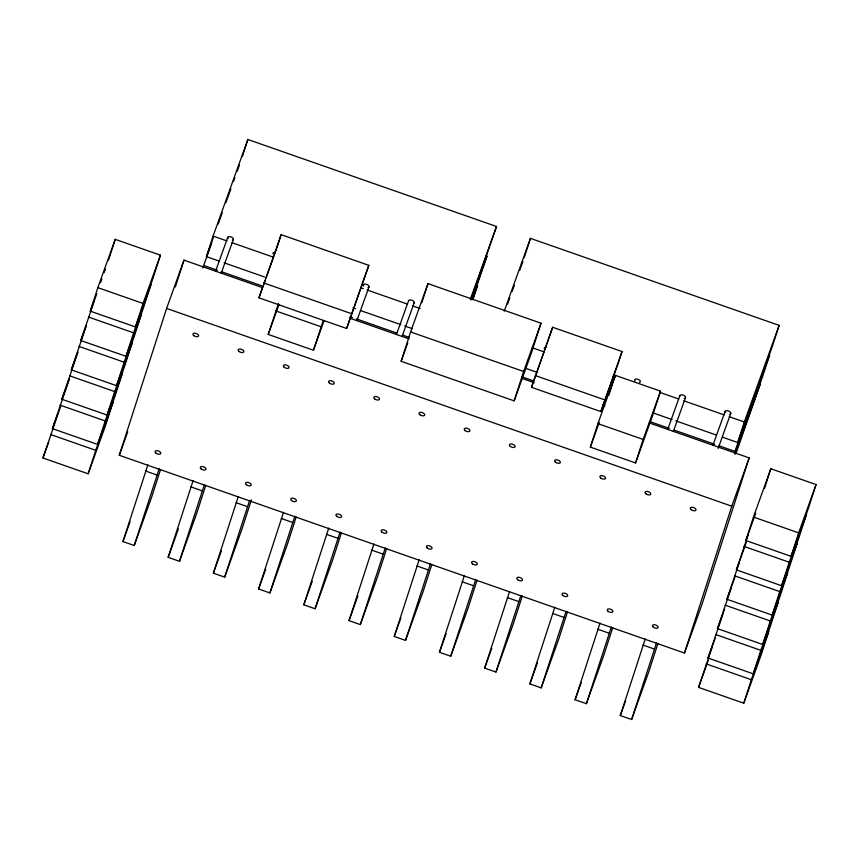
<?xml version="1.0" encoding="UTF-8"?>
<svg xmlns="http://www.w3.org/2000/svg" width="859" height="859" viewBox="0 0 859 859"><rect width="100%" height="100%" fill="white"/><g stroke="black" fill="none" stroke-linecap="round" stroke-linejoin="round"><path stroke-width="1.29" d="M88.166 473.803L95.736 450.309L113.12 402.012L105.55 425.506L88.166 473.803L42.95 457.987L60.774 406.006M97.625 444.436L105.195 420.942L122.59 372.645L115.02 396.139L97.625 444.436L52.41 428.62L69.343 379.109M107.085 415.069L114.666 391.575L132.05 343.278L124.48 366.772L107.085 415.069L61.88 399.242L77.922 352.222M116.556 385.691L124.125 362.197L141.51 313.9L133.94 337.404L116.556 385.691L71.34 369.875L86.491 325.325M126.015 356.324L133.585 332.83L150.969 284.533L143.399 308.027L126.015 356.324L80.8 340.508L96.842 293.477M90.259 311.141L97.829 287.647L115.224 239.35L160.44 255.166L152.87 278.66L135.475 326.957L90.259 311.141L94.275 299.995M108.449 260.363L115.224 239.35M135.475 326.957L143.045 303.463L160.44 255.166M649.286 422.95L749.177 457.901L701.857 604.747L684.473 653.044L119.294 455.281L166.603 308.435L183.987 260.137L262.382 287.572M175.354 286.96L183.987 260.137M202.831 267.868L211.743 242.872M219.077 261.061L206.45 256.637L213.075 236.085L247.854 139.491L496.534 226.497L470.936 299.748M242.399 156.424L247.854 139.491M160.558 469.497L151.635 497.189L134.251 545.486L122.944 541.535L147.888 464.848M134.251 545.486L159.183 468.81M205.773 485.314L196.851 513.006L179.467 561.303L168.16 557.351L193.103 480.675M258.956 297.826L281.129 234.668L368.812 265.345L346.628 328.503L258.956 297.826L265.195 280.496M276.738 248.294L281.129 234.668M179.467 561.303L204.399 484.626M324.144 320.514L313.438 350.236L268.223 334.409L278.466 303.485M251.397 499.884L242.066 528.833L224.682 577.13L213.376 573.168L238.319 496.491M224.682 577.13L249.615 500.453M313.438 350.236L323.242 320.547M296.205 516.957L287.282 544.649L269.887 592.946L258.591 588.995L283.524 512.318M346.628 328.503L368.812 265.345M269.887 592.946L294.83 516.27M341.42 532.784L332.497 560.476L315.103 608.763L303.807 604.811L328.739 528.135M315.103 608.763L340.046 532.086M401.132 361.306L410.591 331.939L427.975 283.642L541.02 323.188L531.549 352.566L514.165 400.863L401.132 361.306L407.81 342.73M421.812 302.798L427.975 283.642M386.636 548.6L377.713 576.292L360.318 624.59L349.022 620.638L373.955 543.951M360.318 624.59L385.262 547.913M472.933 299.748L477.604 285.242L472.643 299.039M431.852 564.417L422.929 592.109L405.534 640.406L394.238 636.455L419.171 559.778M524.205 257.721L530.443 238.362L779.124 325.378L772.499 345.941L737.72 442.535L722.58 437.231M405.534 640.406L430.477 563.729M514.165 400.863L523.625 371.485L541.02 323.188M477.056 580.244L468.144 607.936L450.75 656.233L439.443 652.271L464.386 575.594M531.496 387.312L552.67 327.268L622.023 351.535L618.233 363.282L600.849 411.579L531.496 387.312L552.67 327.268M450.75 656.233L475.693 579.557M522.272 596.06L513.349 623.752L495.965 672.049L484.659 668.098L509.602 591.421M495.965 672.049L520.908 595.373M600.849 411.579L622.023 351.535M590.348 447.12L597.918 423.627L615.302 375.329L660.517 391.156L652.947 414.65L635.563 462.947L590.348 447.12L599.271 422.36M608.934 395.119L615.302 375.329M567.488 611.887L558.565 639.579L541.181 687.866L529.874 683.914L554.817 607.238M541.181 687.866L566.124 611.189M635.563 462.947L643.133 439.454L660.517 391.156M612.703 627.704L603.78 655.396L586.396 703.693L575.09 699.741L600.033 623.054M586.396 703.693L611.34 627.016M657.919 643.52L648.996 671.212L631.612 719.509L620.305 715.558L645.249 638.881M631.612 719.509L656.555 642.833M737.72 442.535L744.345 421.973L779.124 325.378M684.473 653.044L731.782 506.198L749.177 457.901M743.776 703.199L751.346 679.705L768.741 631.408L761.171 654.902L743.776 703.199L698.56 687.383L712.379 646.548M753.236 673.832L760.816 650.338L778.2 602.041L770.63 625.535L753.236 673.832L708.031 658.015L722.73 614.7M762.706 644.465L770.276 620.971L787.66 572.674L780.09 596.167L762.706 644.465L717.49 628.648L731.299 587.814M772.166 615.098L779.736 591.604L797.12 543.307L789.55 566.8L772.166 615.098L726.95 599.271L738.976 563.397M781.626 585.731L789.196 562.226L806.59 513.929L799.02 537.433L781.626 585.731L736.41 569.904L748.447 534.03M745.88 540.536L753.45 517.043L770.834 468.746L816.05 484.562L808.48 508.056L791.096 556.353L745.88 540.536L755.684 513.295M764.456 488.535L770.834 468.746M791.096 556.353L798.666 532.859L816.05 484.562M100.514 282.654L101.856 278.939M104.089 272.743L105.421 269.028M80.8 340.508L86.147 325.647M71.34 369.875L77.578 352.534M61.88 399.242L69.01 379.431M52.41 428.62L57.768 413.759M42.95 457.987L48.748 441.88M119.294 455.281L127.755 431.755M206.45 256.637L213.676 236.569M218.197 224.027L222.256 212.731M225.874 202.703L230.846 188.894M233.551 181.378L234.904 177.609M237.159 171.338L239.425 165.068M215.534 271.272L227.732 237.406M122.944 541.535L130.074 521.714M221.192 273.248L233.38 239.382M266.086 278.015L276.34 249.529M168.16 557.351L178.414 528.865M268.223 334.409L278.928 304.687M213.376 573.168L221.397 550.877M258.591 588.995L265.721 569.173M356.829 320.718L369.026 286.842M396.396 334.559L408.594 300.682M303.807 604.811L312.279 581.285M402.044 336.535L414.242 302.669M349.022 620.638L357.935 595.867M470.335 299.265L496.534 226.497M471.258 299.78L487.074 255.875L472.321 299.007M504.244 311.13L530.443 238.362M507.562 304.086L509.817 297.815M512.082 291.545L514.337 285.274M519.759 270.22L522.916 261.437M394.238 636.455L400.917 617.879M439.443 652.271L446.132 633.695M484.659 668.098L491.799 648.277M529.874 683.914L537.455 662.858M667.69 429.479L679.877 395.612M575.09 699.741L581.328 682.4M673.338 431.454L685.536 397.588M712.895 445.306L725.093 411.429M620.305 715.558L625.653 700.697M718.103 448.538L730.741 413.404M735.036 453.08L763.039 375.308L769.664 354.746L734.885 451.34L718.478 445.606M734.907 454.368L760.204 384.123L735.959 453.606M736.41 569.904L746.224 542.663M726.95 599.271L734.982 576.98M717.49 628.648L724.62 608.827M708.031 658.015L715.16 638.194M698.56 687.383L708.374 660.141M213.075 236.085L226.959 240.939M232.016 242.71L272.41 256.841M360.769 287.765L363.293 288.645M367.083 289.966L407.477 304.107M412.524 305.868L420.105 308.521M532.279 347.766L543.64 351.75M613.068 376.038L615.592 376.918M659.776 392.38L678.707 399.006M683.753 400.777L724.148 414.908M729.205 416.669L744.345 421.973M224.124 262.822L264.518 276.963M352.888 307.876L355.411 308.757M360.458 310.529L400.852 324.659M404.643 325.99L412.213 328.632M525.654 368.328L537.015 372.301M653.151 412.943L672.082 419.568M675.872 420.889L716.266 435.019M410.591 331.939L523.625 371.485M535.275 375.566L604.629 399.832M263.745 282.965L351.417 313.642M203.615 265.452L217.499 270.306M221.289 271.637L261.684 285.768M350.043 316.692L352.566 317.572M356.356 318.893L396.751 333.034M403.064 335.235L409.378 337.447M521.553 376.693L532.913 380.677M602.342 404.965L604.865 405.845M650.306 421.748L669.247 428.373M674.294 430.144L714.688 444.275M349.624 318.098L409.056 338.886M521.585 378.261L534.223 382.684M275.793 310.915L321.008 326.742M597.918 423.627L643.133 439.454M166.603 308.435L731.782 506.198M97.829 287.647L143.045 303.463M753.45 517.043L798.666 532.859M88.37 317.014L133.585 332.83M743.98 546.41L789.196 562.226M78.91 346.381L124.125 362.197M734.52 575.777L779.736 591.604M69.45 375.748L114.666 391.575M725.06 605.144L770.276 620.971M59.98 405.115L105.195 420.942M715.601 634.522L760.816 650.338M50.52 434.493L95.736 450.309M706.13 663.889L751.346 679.705M145.654 471.043L156.961 474.995M190.87 486.86L202.176 490.822M236.085 502.687L247.392 506.638M281.301 518.503L292.608 522.465M326.517 534.33L337.812 538.282M371.732 550.147L383.028 554.098M416.948 565.963L428.244 569.925M462.163 581.79L473.459 585.741M507.368 597.606L518.675 601.568M552.584 613.433L563.891 617.385M597.8 629.25L609.106 633.201M643.015 645.066L654.322 649.028M228.107 238.609A2.996 1.546 19.8 0 1 228.945 236.644A2.996 1.546 19.8 0 1 232.853 238.007A2.996 1.546 19.8 0 1 232.381 240.101M272.958 253.802A2.996 1.546 19.8 0 1 275.224 252.492M363.754 286.068A2.996 1.546 19.8 0 1 364.592 284.114A2.996 1.546 19.8 0 1 368.49 285.478A2.996 1.546 19.8 0 1 368.028 287.561M408.551 301.026A2.996 1.546 19.8 0 1 412.288 300.36A2.996 1.546 19.8 0 1 413.673 303.248M544.198 348.486A2.996 1.546 19.8 0 1 545.927 347.369M635.048 380.988A2.996 1.546 19.8 0 1 635.832 379.044A2.996 1.546 19.8 0 1 639.697 380.312A2.996 1.546 19.8 0 1 639.472 382.448M679.888 396.182A2.996 1.546 19.8 0 1 681.831 394.839A2.996 1.546 19.8 0 1 685.31 396.59A2.996 1.546 19.8 0 1 684.194 398.351M725.479 412.631A2.996 1.546 19.8 0 1 726.317 410.677A2.996 1.546 19.8 0 1 730.214 412.041A2.996 1.546 19.8 0 1 729.742 414.124M653.312 627.156A2.996 1.546 19.8 0 0 658.08 627.585A2.996 1.546 19.8 0 0 654.483 624.74A2.996 1.546 19.8 0 0 653.312 627.156M608.108 611.329A2.996 1.546 19.8 0 0 612.864 611.758A2.996 1.546 19.8 0 0 609.267 608.913A2.996 1.546 19.8 0 0 608.108 611.329M562.892 595.512A2.996 1.546 19.8 0 0 567.649 595.942A2.996 1.546 19.8 0 0 564.052 593.097A2.996 1.546 19.8 0 0 562.892 595.512M517.676 579.685A2.996 1.546 19.8 0 0 522.433 580.115A2.996 1.546 19.8 0 0 518.836 577.28A2.996 1.546 19.8 0 0 517.676 579.685M472.461 563.869A2.996 1.546 19.8 0 0 477.217 564.299A2.996 1.546 19.8 0 0 473.62 561.453A2.996 1.546 19.8 0 0 472.461 563.869M427.245 548.053A2.996 1.546 19.8 0 0 432.002 548.482A2.996 1.546 19.8 0 0 428.405 545.637A2.996 1.546 19.8 0 0 427.245 548.053M382.03 532.226A2.996 1.546 19.8 0 0 386.786 532.655A2.996 1.546 19.8 0 0 383.2 529.81A2.996 1.546 19.8 0 0 382.03 532.226M336.814 516.409A2.996 1.546 19.8 0 0 341.571 516.839A2.996 1.546 19.8 0 0 337.984 513.993A2.996 1.546 19.8 0 0 336.814 516.409M291.598 500.582A2.996 1.546 19.8 0 0 296.355 501.012A2.996 1.546 19.8 0 0 292.769 498.177A2.996 1.546 19.8 0 0 291.598 500.582M246.383 484.766A2.996 1.546 19.8 0 0 251.15 485.195A2.996 1.546 19.8 0 0 247.553 482.35A2.996 1.546 19.8 0 0 246.383 484.766M201.167 468.95A2.996 1.546 19.8 0 0 205.935 469.379A2.996 1.546 19.8 0 0 202.337 466.534A2.996 1.546 19.8 0 0 201.167 468.95M155.951 453.123A2.996 1.546 19.8 0 0 160.719 453.552A2.996 1.546 19.8 0 0 157.122 450.707A2.996 1.546 19.8 0 0 155.951 453.123M193.801 335.644A2.996 1.546 19.8 0 0 198.569 336.073A2.996 1.546 19.8 0 0 194.972 333.238A2.996 1.546 19.8 0 0 193.801 335.644M239.017 351.471A2.996 1.546 19.8 0 0 243.784 351.9A2.996 1.546 19.8 0 0 240.187 349.055A2.996 1.546 19.8 0 0 239.017 351.471M284.232 367.287A2.996 1.546 19.8 0 0 289 367.716A2.996 1.546 19.8 0 0 285.403 364.871A2.996 1.546 19.8 0 0 284.232 367.287M329.448 383.114A2.996 1.546 19.8 0 0 334.215 383.543A2.996 1.546 19.8 0 0 330.618 380.698A2.996 1.546 19.8 0 0 329.448 383.114M374.664 398.93A2.996 1.546 19.8 0 0 379.431 399.36A2.996 1.546 19.8 0 0 375.834 396.514A2.996 1.546 19.8 0 0 374.664 398.93M419.879 414.747A2.996 1.546 19.8 0 0 424.636 415.176A2.996 1.546 19.8 0 0 421.05 412.331A2.996 1.546 19.8 0 0 419.879 414.747M465.095 430.574A2.996 1.546 19.8 0 0 469.852 431.003A2.996 1.546 19.8 0 0 466.265 428.158A2.996 1.546 19.8 0 0 465.095 430.574M510.31 446.39A2.996 1.546 19.8 0 0 515.067 446.82A2.996 1.546 19.8 0 0 511.481 443.974A2.996 1.546 19.8 0 0 510.31 446.39M555.526 462.217A2.996 1.546 19.8 0 0 560.283 462.647A2.996 1.546 19.8 0 0 556.686 459.801A2.996 1.546 19.8 0 0 555.526 462.217M600.742 478.034A2.996 1.546 19.8 0 0 605.498 478.463A2.996 1.546 19.8 0 0 601.901 475.618A2.996 1.546 19.8 0 0 600.742 478.034M645.957 493.85A2.996 1.546 19.8 0 0 650.714 494.279A2.996 1.546 19.8 0 0 647.117 491.434A2.996 1.546 19.8 0 0 645.957 493.85M691.173 509.677A2.996 1.546 19.8 0 0 695.93 510.106A2.996 1.546 19.8 0 0 692.333 507.261A2.996 1.546 19.8 0 0 691.173 509.677"/></g></svg>
